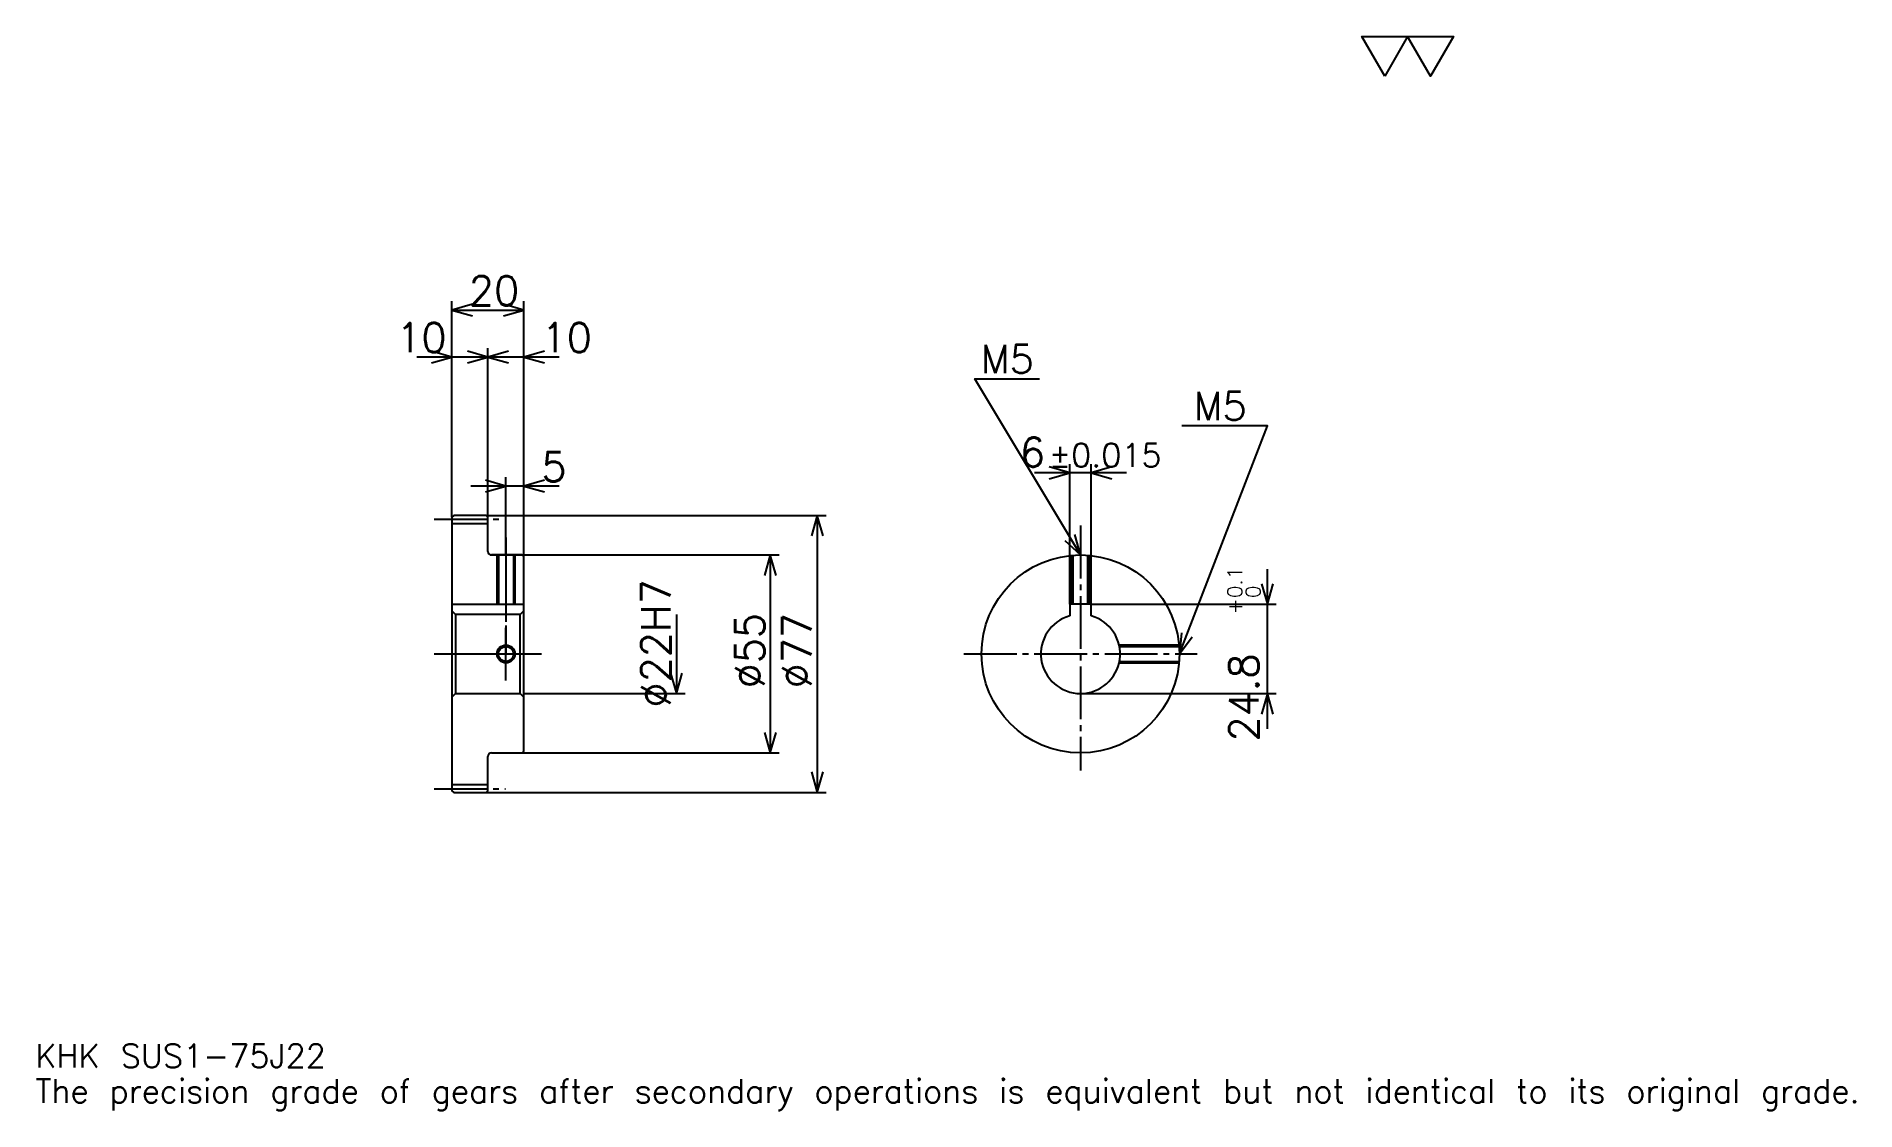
# Model space of a CAD drawing. Extents: x 17 to 522, y 6 to 304.
import ezdxf

# ---------------------------------------------------------------- set-up
doc = ezdxf.new("R2010")
doc.units = 0
doc.linetypes.add('DASHDOT', pattern=[19.565218, 14.673913, -1.630435, 1.630435, -1.630435])
doc.layers.get('0').update_dxf_attribs({"linetype": 'CONTINUOUS'})
doc.layers.add('DASHDOT', color=6, linetype='DASHDOT')
doc.styles.add('KANJI', font='TXT', dxfattribs={"bigfont": 'BIGFONT'})

msp = doc.modelspace()

# ---------------------------------------------------------------- linework, layer by layer
at = {"color": 5}
for p, q in [((132.065216, 171.380432), (132.065216, 230.891296)), ((132.065216, 228.445648), (152.065216, 228.445648)), ((152.065216, 171.380432), (152.065216, 230.891296)), ((142.065216, 171.380432), (142.065216, 217.847839)), ((151.847824, 215.402176), (122.282608, 215.402176)), ((161.847824, 215.402176), (132.282608, 215.402176)), ((319.521729, 183.206512), (293.956543, 183.206512)), ((303.739136, 146.680435), (303.739136, 185.652161)), ((309.739136, 146.680435), (309.739136, 185.652161)), ((161.847824, 179.532608), (137.282608, 179.532608)), ((147.065216, 171.380432), (147.065216, 181.978256)), ((132.065216, 170.880432), (132.065216, 171.380432)), ((141.565216, 171.380432), (152.065216, 171.380432)), ((142.065216, 170.880432), (142.065216, 171.380432)), ((147.065216, 160.380432), (147.065216, 171.380432)), ((147.065216, 160.380432), (147.065216, 171.380432)), ((152.065216, 171.380432), (236.032608, 171.380432)), ((152.065216, 159.880432), (152.065216, 171.380432)), ((233.586945, 171.380432), (233.586945, 94.380432)), ((143.065216, 160.380432), (152.065216, 160.380432)), ((152.065216, 160.380432), (222.989136, 160.380432)), ((220.543488, 160.380432), (220.543488, 105.380432)), ((358.695648, 112.097824), (358.695648, 156.463043)), ((309.739136, 146.680435), (361.141296, 146.680435)), ((194.456512, 143.880432), (194.456512, 121.880432)), ((152.065216, 121.880432), (196.902176, 121.880432)), ((306.739136, 121.880432), (361.141296, 121.880432)), ((143.065216, 105.380432), (152.065216, 105.380432)), ((152.065216, 105.380432), (222.989136, 105.380432)), ((141.565216, 94.380432), (152.065216, 94.380432)), ((152.065216, 94.380432), (236.032608, 94.380432))]:
    msp.add_line(p, q, dxfattribs=at)
at = {"color": 4}
for p, q in [((132.065216, 169.130432), (142.065216, 169.130432)), ((132.065216, 146.680435), (152.065216, 146.680435)), ((133.065216, 143.880432), (133.065216, 121.880432)), ((151.065216, 143.880432), (152.065216, 144.880432)), ((151.065216, 121.880432), (152.065216, 120.880432)), ((132.065216, 96.630432), (142.065216, 96.630432))]:
    msp.add_line(p, q, dxfattribs=at)
at = {"color": 7}
msp.add_lwpolyline([(391.304352, 293.478271), (384.945648, 304.5), (410.380432, 304.5), (404.021729, 293.478271), (397.663055, 304.5), (391.304352, 293.478271)], dxfattribs=at)
at = {"color": 5}
for points in [[(137.771744, 230.07608), (132.065216, 228.445648), (137.771744, 226.815216)], [(146.358688, 226.815216), (152.065216, 228.445648), (146.358688, 230.07608)], [(126.358696, 213.771744), (132.065216, 215.402176), (126.358696, 217.032608)], [(136.358688, 213.771744), (142.065216, 215.402176), (136.358688, 217.032608)], [(147.771744, 217.032608), (142.065216, 215.402176), (147.771744, 213.771744)], [(157.771744, 217.032608), (152.065216, 215.402176), (157.771744, 213.771744)], [(306.739136, 160.380432), (277.391296, 209.293472), (295.32608, 209.293472)], [(334.239136, 132.880432), (358.695648, 196.25), (334.891296, 196.25)], [(298.032593, 181.57608), (303.739136, 183.206512), (298.032593, 184.836945)], [(315.445679, 184.836945), (309.739136, 183.206512), (315.445679, 181.57608)], [(141.358688, 177.902176), (147.065216, 179.532608), (141.358688, 181.16304)], [(157.771744, 181.16304), (152.065216, 179.532608), (157.771744, 177.902176)], [(235.217377, 165.67392), (233.586945, 171.380432), (231.956512, 165.67392)], [(302.40506, 164.434875), (306.739136, 160.380432), (305.201233, 166.112579)], [(222.17392, 154.673904), (220.543488, 160.380432), (218.913055, 154.673904)], [(357.065216, 152.386948), (358.695648, 146.680435), (360.32608, 152.386948)], [(334.772705, 138.791275), (334.239136, 132.880432), (337.81488, 137.617188)], [(192.82608, 127.586952), (194.456512, 121.880432), (196.086945, 127.586952)], [(360.32608, 116.173912), (358.695648, 121.880432), (357.065216, 116.173912)], [(218.913055, 111.086952), (220.543488, 105.380432), (222.17392, 111.086952)], [(231.956512, 100.086952), (233.586945, 94.380432), (235.217377, 100.086952)]]:
    msp.add_lwpolyline(points, dxfattribs=at)
at = {"color": 4}
for points in [[(142.065216, 161.380432), (142.065216, 170.880432), (141.565216, 171.380432), (132.565216, 171.380432), (132.065216, 170.880432), (132.065216, 120.880432)], [(143.065216, 105.380432), (151.565216, 105.380432), (152.065216, 105.880432), (152.065216, 159.880432), (151.565216, 160.380432), (143.065216, 160.380432)], [(144.565216, 160.380432), (144.565216, 146.680435)], [(145.000214, 160.380432), (145.000214, 146.680435)], [(149.130219, 160.380432), (149.130219, 146.680435)], [(149.565216, 160.380432), (149.565216, 146.680435)], [(304.239136, 146.680435), (304.239136, 160.266556)], [(304.674133, 146.680435), (304.674133, 160.302795)], [(308.804138, 146.680435), (308.804138, 160.302795)], [(309.239136, 146.680435), (309.239136, 160.266556)], [(309.739136, 143.46344), (309.739136, 146.680435), (303.739136, 146.680435), (303.739136, 143.46344)], [(132.065216, 120.880432), (133.065216, 121.880432), (151.065216, 121.880432), (151.065216, 143.880432), (133.065216, 143.880432), (132.065216, 144.880432)], [(317.451294, 135.380432), (334.125244, 135.380432)], [(317.543579, 134.945435), (334.161499, 134.945435)], [(317.451294, 130.380432), (334.125244, 130.380432)], [(317.543579, 130.81543), (334.161499, 130.81543)], [(132.065216, 120.880432), (132.065216, 94.880432), (132.565216, 94.380432), (141.565216, 94.380432), (142.065216, 94.880432), (142.065216, 104.380432)]]:
    msp.add_lwpolyline(points, dxfattribs=at)
for centre, radius in [((306.739136, 132.880432), 27.5), ((147.065216, 132.880432), 2.065)]:
    msp.add_circle(centre, radius, dxfattribs=at)
at = {"color": 7}
msp.add_circle((147.065216, 132.880432), 2.5, dxfattribs=at)
at = {"color": 4}
for centre, radius, start, end in [((143.065216, 161.380432), 1, 180, 270), ((306.739136, 132.880432), 11, 105.82662089, 74.17337911), ((143.065216, 104.380432), 1, 90, 180)]:
    msp.add_arc(centre, radius, start, end, dxfattribs=at)
at = {"layer": 'DASHDOT', "color": 7}
for p, q in [((127.173912, 170.380432), (146.956512, 170.380432)), ((306.739136, 168.532608), (306.739136, 100.489128)), ((147.065216, 160.380432), (147.065216, 132.880432)), ((127.173912, 132.880432), (156.956512, 132.880432)), ((274.347839, 132.880432), (339.130432, 132.880432)), ((127.173912, 95.380432), (146.956512, 95.380432))]:
    msp.add_line(p, q, dxfattribs=at)
for points in [[(147.065216, 165.271729), (147.065216, 141.789124)], [(147.065216, 125.489128), (147.065216, 140.271744)], [(139.673904, 132.880432), (154.456512, 132.880432)]]:
    msp.add_lwpolyline(points, dxfattribs=at)

# ---------------------------------------------------------------- texts
at = {"color": 7, "style": 'KANJI'}
for s, height, p in [('20', 8.152174, (136.766296, 229.75)), ('10', 8.152174, (116.576088, 216.706512)), ('10', 8.152174, (156.956512, 216.706512)), ('M5', 7.826087, (279.021729, 210.92392)), ('M5', 7.826087, (338.152161, 197.880432)), ('6', 8.152174, (289.911438, 184.836945)), ('5', 8.152174, (156.956512, 180.83696)), ('%%p0.015', 6.521739, (297.981079, 184.836945)), ('KHK SUS1-75J22', 6.521739, (16.304348, 17.934782)), ('The precision grade of gears after secondary operations is equivalent but not identical to its original grade.', 6.521739, (16.304348, 8.152174))]:
    msp.add_text(s, height=height, dxfattribs=at).set_placement(p)
for s, height, p in [('%%c22H7', 8.152174, (192.82608, 118.002716)), ('0.1', 4.076087, (351.684784, 148.406723)), ('+', 4.076087, (351.684784, 143.841492)), ('0', 4.076087, (356.739136, 148.406723)), ('%%c55', 8.152174, (218.913055, 123.301628)), ('%%c77', 8.152174, (231.956512, 123.301628)), ('24.8', 8.152174, (356.25, 108.555664))]:
    msp.add_text(s, height=height, rotation=90, dxfattribs=at).set_placement(p)

doc.saveas('drawing.dxf')
